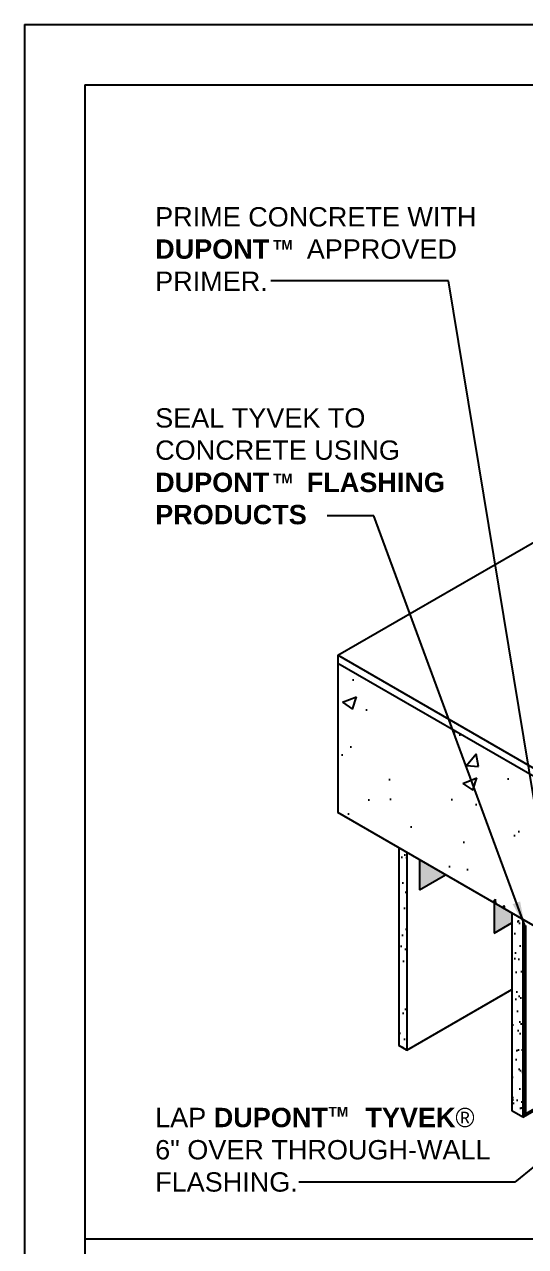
# Model space of a CAD drawing. Extents: x -26.6 to 51, y 0 to 66.
# Drawn here: x 0 to 12.43, y 35.66 to 66 of the extents above; entities that cross this region are included whole.
import ezdxf

# ---------------------------------------------------------------- set-up
doc = ezdxf.new("R2010")
doc.units = 0
doc.header["$LTSCALE"] = 1.5
doc.header["$MEASUREMENT"] = 0
doc.linetypes.add('DASHED', pattern=[0.75, 0.5, -0.25])
doc.layers.get('DEFPOINTS').update_dxf_attribs({"linetype": 'CONTINUOUS'})
for name, color, linetype in [('8X11-TTB$0$B', 5, 'CONTINUOUS'), ('STRUCTURE', 252, 'CONTINUOUS'), ('STRUCTURE_SHADING', 254, 'CONTINUOUS'), ('TEXT', 7, 'CONTINUOUS'), ('TITLE', 7, 'CONTINUOUS'), ('TYVEK', 160, 'DASHED')]:
    doc.layers.add(name, color=color, linetype=linetype)
doc.styles.add('DETAILS', font='sanss___.ttf', dxfattribs={"height": 1})
doc.dimstyles.new('TYVEKDETAILS', dxfattribs={"dimscale": 6, "dimtxt": 1.5, "dimasz": 0.1, "dimexe": 0.75, "dimexo": 0.75, "dimgap": 0.75, "dimtad": 0, "dimtih": 1, "dimtoh": 1, "dimdec": 4, "dimzin": 0, "dimtxsty": 'DETAILS', "dimcen": 0.0625, "dimazin": 3, "dimtfac": 1, "dimtdec": 4, "dimtofl": 0, "dimtmove": 0, "dimatfit": 3, "dimtolj": 1, "dimtzin": 0})
pattern_1 = [(37.5, (47.28802, 3.71845), (-0.0157483, 0.481706), [0, -0.38, 0, -0.425, 0, -0.40625]), (7.5, (47.288, 3.71845), (0.442444, 0.7055365), [0, -0.205, 0, -0.3425, 0, -0.13125]), (327.5, (46.98052, 3.71845), (0.7785355, 0.0014148), [0, -0.125, 0, -0.45, 0, -0.5875]), (317.5, (46.9805, 3.71845), (0.751532, 0.219419), [0, -0.0625, 0, -0.295, 0, -0.3375])]

msp = doc.modelspace()

# ---------------------------------------------------------------- hatches: boundary and pattern name
at = {"layer": 'STRUCTURE', "linetype": 'CONTINUOUS'}
h = msp.add_hatch(dxfattribs=at)
h.set_pattern_fill('AR-CONC', color=256, scale=0.5, style=0)
h.set_pattern_definition([(50, (47.288, 3.7184), (3.5863, -0.31376), [0.375, -4.125]), (355, (47.288, 3.7184), (-0.69376, 3.76096), [0.3, -3.3]), (100.4514, (47.587, 3.6923), (2.89255, 3.4472), [0.3187, -3.50571]), (46.184, (47.288, 4.7184), (5.3362, -0.8276), [0.5625, -6.1875]), (96.636, (47.7327, 4.6495), (4.6733, 4.8706), [0.47805, -5.25856]), (351.184, (47.288, 4.7184), (4.6733, 4.8706), [0.45, -4.95]), (21, (47.788, 4.4684), (2.98454, -2.0131), [0.375, -4.125]), (326, (47.788, 4.4684), (1.21658, 3.62575), [0.3, -3.3]), (71.4514, (48.0367, 4.3007), (4.20111, 1.61265), [0.3187, -3.50571]), (37.5, (47.288, 3.7184), (0.0608, 1.66447), [0, -3.26, 0, -3.35, 0, -3.3125]), (7.5, (47.288, 3.7184), (1.31535, 1.97206), [0, -1.91, 0, -3.185, 0, -1.2625]), (327.5, (46.173, 3.7184), (2.669112, -0.112774), [0, -1.25, 0, -3.9, 0, -5.175]), (317.5, (45.673, 3.7184), (2.91593, 0.500525), [0, -1.625, 0, -2.59, 0, -3.675])])
h.paths.add_polyline_path([(7.776, 50.138), (7.776, 46.432), (17.637, 40.739), (17.637, 44.444)])
h = msp.add_hatch(dxfattribs=at)
h.set_pattern_fill('AR-SAND', color=256, scale=0.25, style=0)
h.set_pattern_definition(pattern_1)
h.paths.add_polyline_path([(9.485, 45.445), (9.287, 45.559), (9.287, 40.651), (9.485, 40.536)])
h = msp.add_hatch(dxfattribs=at)
h.set_pattern_fill('AR-SAND', color=256, scale=0.25, style=0)
h.set_pattern_definition(pattern_1)
h.paths.add_polyline_path([(12.368, 43.781), (12.097, 43.937), (12.097, 39.029), (12.368, 38.872)])
at = {"layer": 'STRUCTURE_SHADING', "linetype": 'CONTINUOUS'}
for points in [[(9.799, 45.264), (9.799, 44.514), (10.449, 44.889)], [(12.097, 43.937), (11.658, 44.191), (11.658, 43.441), (12.097, 43.694)]]:
    msp.add_hatch(color=256, dxfattribs=at).paths.add_polyline_path(points)

# ---------------------------------------------------------------- linework, layer by layer
at = {"layer": '8X11-TTB$0$B', "color": 7}
for q in [(1.5, 1.5), (49.5, 64.5)]:
    msp.add_line((1.5, 64.5), q, dxfattribs=at)
at = {"layer": 'DEFPOINTS'}
for q in [(0, 0), (51, 66)]:
    msp.add_line((0, 66), q, dxfattribs=at)
at = {"layer": 'STRUCTURE'}
for p, q in [((7.776, 50.338), (14.559, 54.254)), ((7.776, 50.338), (7.776, 46.432)), ((14.559, 46.421), (7.776, 50.338)), ((17.637, 44.444), (7.776, 50.138)), ((17.637, 40.739), (7.776, 46.432)), ((9.287, 45.559), (9.287, 40.651)), ((9.485, 45.445), (9.485, 40.536)), ((9.799, 45.264), (9.799, 44.514)), ((11.658, 44.191), (11.658, 43.441)), ((12.097, 43.937), (12.097, 39.029)), ((12.368, 43.781), (12.368, 38.872)), ((9.485, 40.536), (12.097, 42.044)), ((12.368, 38.872), (13.986, 39.807)), ((12.368, 38.872), (12.097, 39.029))]:
    msp.add_line(p, q, dxfattribs=at)
at = {"layer": 'STRUCTURE', "linetype": 'CONTINUOUS'}
msp.add_line((9.485, 40.536), (9.287, 40.651), dxfattribs=at)
at = {"layer": 'STRUCTURE'}
for points in [[(9.799, 44.514), (10.449, 44.889)], [(11.658, 43.441), (12.097, 43.694)]]:
    msp.add_lwpolyline(points, dxfattribs=at)
at = {"layer": 'TITLE', "linetype": 'CONTINUOUS'}
msp.add_line((49.5, 35.845), (1.5, 35.845), dxfattribs=at)
at = {"layer": 'TYVEK', "const_width": 0.09}
msp.add_lwpolyline([(12.413, 43.63), (12.413, 38.918), (13.952, 39.807)], dxfattribs=at)

# ---------------------------------------------------------------- texts
at = {"layer": 'TEXT', "char_height": 0.48, "style": 'DETAILS'}
for s, insert, width, attachment_point in [('PRIME CONCRETE WITH {\\fSansSerif|b1|i0|c2|p2;DUPONT}     APPROVED PRIMER.', (3.243, 61.464), 10.15656, 1), ('SEAL TYVEK TO CONCRETE USING {\\fSansSerif|b1|i0|c2|p2;DUPONT}     {\\fSansSerif|b1|i0|c2|p2;FLASHING PRODUCTS}', (3.243, 56.472), 8.78255, 1), ('LAP {\\fSansSerif|b1|i0|c2|p2;DUPONT     TYVEK\\fSymbol|b0|i0|c2|p18;â  }6" OVER THROUGH-WALL FLASHING. ', (3.243, 37.016), 8.31837, 7)]:
    msp.add_mtext(s, dxfattribs=dict(at, insert=insert, width=width, attachment_point=attachment_point))
at = {"layer": 'TEXT', "char_height": 0.24, "attachment_point": 4, "style": 'DETAILS'}
for insert in [(6.17, 60.525), (6.17, 54.726), (7.548, 39.006)]:
    msp.add_mtext('{\\fSansSerif|b1|i0|c2|p2;TM}', dxfattribs=dict(at, insert=insert))

# ---------------------------------------------------------------- leaders
at = {"layer": 'TEXT'}
for points, override in [([(13.22, 43.231), (10.525, 59.631), (6.112, 59.631)], {"dimfxl": 3}), ([(12.413, 43.63), (8.672, 53.798), (7.508, 53.798)], {"dimfxl": 3}), ([(19.432, 43.169), (12.167, 37.261), (6.811, 37.261)], {"dimgap": 0.75, "dimtad": 0, "dimfxl": 3})]:
    msp.add_leader(points, dimstyle='TYVEKDETAILS', override=override, dxfattribs=at)

doc.saveas('drawing.dxf')
